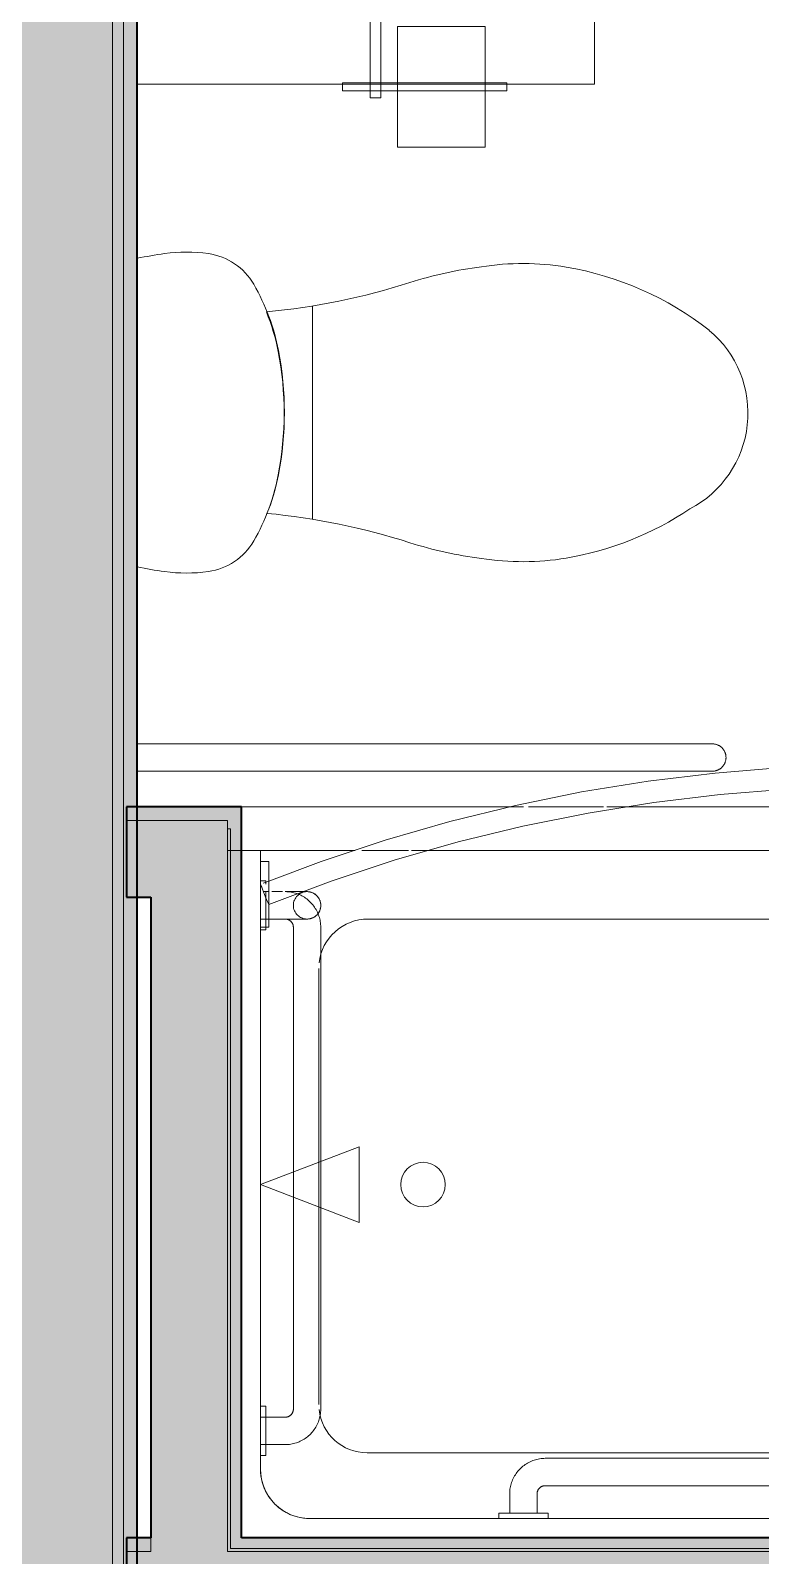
# Model space of a CAD drawing. Header units: inches. Extents: x 6 to 8416, y -388 to 6104.
# Drawn here: x 6546.5 to 6579.9, y 384.6 to 454.3 of the extents above; entities that cross this region are included whole.
import ezdxf

# ---------------------------------------------------------------- set-up
doc = ezdxf.new("R2010")
doc.units = ezdxf.units.IN
doc.header["$MEASUREMENT"] = 0
doc.linetypes.add('Dash 1_16_', pattern=[48, 24, -24])
doc.linetypes.add('Hidden 1_16_', pattern=[36, 24, -12])
for name, color, linetype, lineweight in [('A-GENM', 13, 'Continuous', 18), ('A-ROOM', 32, 'Continuous', 13), ('A-WALL', 113, 'Continuous', 25), ('A-WALL-PATT', 111, 'Continuous', 35), ('I-WALL', 2, 'Continuous', 25), ('P-SANR-FIXT', 6, 'Continuous', 18), ('Q-SPCQ', 91, 'Continuous', 18)]:
    doc.layers.add(name, color=color, linetype=linetype, lineweight=lineweight)

# ---------------------------------------------------------------- blocks, each defined once
blk = doc.blocks.new('GM BA Shower-Unit-Tub-Prefab-ICC ADA-AM - ICC Type B_ Option A Forward_ 60_W x 32_D-2224287-LEVEL 3 - PLAN Copy 1 Copy 1')
at = {"layer": 'A-GENM'}
blk.add_line((0, 32), (0.625, 32), dxfattribs=at)
blk = doc.blocks.new('PL BA Toilet-Unit-Two Piece-ICC ADA-AM - ICC Type B_ Side Approach_ Swing Up Bar-V477-LEVEL 3 - PLAN Copy 1 Copy 1')
at = {"layer": 'A-GENM', "linetype": 'Hidden 1_16_', "lineweight": 9}
for p, q in [((0, -7.875), (0, -3.125)), ((33, -24), (33, -3.125)), ((0, -20.151), (0, -7.875)), ((0, -20.75), (0, -20.151)), ((0, -24.411), (0, -20.99)), ((33, -24), (48, -24)), ((0, -25.453), (0, -24.553)), ((0, -49.047), (0, -25.453))]:
    blk.add_line(p, q, dxfattribs=at)
blk = doc.blocks.new('z Nested-Shower Surround-Tub-Prefab - Variable-V482-LEVEL 3 - PLAN Copy 1 Copy 1')
at = {"layer": 'A-GENM', "lineweight": 9}
for p, q in [((0.125, 33), (0, 33)), ((0, 33), (0, 0)), ((0, 32), (0, 33)), ((0, 33), (0.125, 33)), ((0.125, 0.125), (0.125, 33)), ((0.125, 33), (0.125, 32)), ((0, 29.875), (0, 32)), ((0.125, 32), (0.125, 29.875)), ((0, 0.625), (0, 29.875)), ((0.125, 29.875), (0.125, 0.625)), ((0, 0), (0, 0.625)), ((0, 0), (60, 0)), ((59.375, 0), (0, 0)), ((0.125, 0.625), (0.125, 0.312)), ((59.875, 0.125), (0.125, 0.125)), ((0.312, 0.125), (47.483, 0.125))]:
    blk.add_line(p, q, dxfattribs=at)
at = {"layer": 'A-GENM'}
for p, q in [((1.5, 32), (0, 32)), ((0, 32), (0, 0)), ((0, 29.875), (0, 32)), ((0.246, 32), (0.625, 32)), ((0.625, 32), (1.5, 32)), ((1.5, 32), (5.826, 32)), ((1.5, 30.75), (1.5, 32)), ((1.5, 30.75), (1.5, 32)), ((1.5, 32), (1.5, 30.75)), ((6.125, 32), (8.252, 32)), ((8.398, 32), (9.275, 32)), ((9.275, 32), (24.75, 32)), ((1.5, 30), (1.5, 30.75)), ((1.5, 29.25), (1.5, 30.75)), ((1.5, 30.75), (1.5, 30)), ((0, 0.625), (0, 29.875)), ((1.5, 3.75), (1.5, 29.25)), ((1.5, 5.942), (1.5, 29.058)), ((1.5, 29.058), (1.5, 5.942)), ((53.839, 28.873), (6.409, 28.873)), ((4.159, 26.623), (4.159, 17.771)), ((4.159, 17.771), (4.159, 15.729)), ((4.159, 15.729), (4.159, 6.712)), ((1.5, 3.75), (1.5, 5.058)), ((1.5, 5.058), (1.5, 3.75)), ((53.877, 4.5), (6.371, 4.5)), ((56.25, 1.5), (3.75, 1.5)), ((56.25, 1.5), (3.75, 1.5)), ((3.75, 1.5), (56.25, 1.5)), ((0, 0), (0, 0.625)), ((0, 0), (60, 0)), ((59.375, 0), (0, 0))]:
    blk.add_line(p, q, dxfattribs=at)
blk.add_circle((8.92, 16.75), 1.016, dxfattribs=at)
for centre, radius, start, end in [((6.409, 26.623), 2.25, 90, 173.7582), ((6.371, 6.712), 2.212, 186.09767, 270), ((3.75, 3.75), 2.25, 180, 195), ((3.75, 3.75), 2.25, 180, 270), ((3.75, 3.75), 2.25, 180, 195), ((3.75, 3.75), 2.25, 195, 200.02868), ((3.75, 3.75), 2.25, 195, 200.02868), ((3.75, 3.75), 2.25, 200.02868, 204.97132), ((3.75, 3.75), 2.25, 200.02868, 204.97132), ((3.75, 3.75), 2.25, 204.97132, 210), ((3.75, 3.75), 2.25, 204.97132, 210), ((3.75, 3.75), 2.25, 210, 225), ((3.75, 3.75), 2.25, 210, 225), ((3.75, 3.75), 2.25, 225, 240), ((3.75, 3.75), 2.25, 225, 240), ((3.75, 3.75), 2.25, 240, 245.02868), ((3.75, 3.75), 2.25, 240, 245.02868), ((3.75, 3.75), 2.25, 245.02868, 249.97132), ((3.75, 3.75), 2.25, 245.02868, 249.97132), ((3.75, 3.75), 2.25, 249.97132, 255), ((3.75, 3.75), 2.25, 249.97132, 255), ((3.75, 3.75), 2.25, 255, 270), ((3.75, 3.75), 2.25, 255, 270)]:
    blk.add_arc(centre, radius, start, end, dxfattribs=at)
blk = doc.blocks.new('z Nested-Shower Grab Bars - Variable-V483-LEVEL 3 - PLAN Copy 1 Copy 1')
at = {"layer": 'A-GENM', "linetype": 'Dash 1_16_', "lineweight": 9}
for p, q in [((0.245, 29.125), (0, 29.125)), ((0, 29.125), (0, 28.974)), ((0, 29.125), (0, 28.974)), ((0.245, 29.125), (0, 29.125)), ((0, 29.125), (0, 28.974)), ((0, 29.125), (0, 28.974)), ((0, 28.795), (0, 28.563)), ((0, 28.795), (0, 28.563)), ((0, 28.795), (0, 28.563)), ((0, 28.795), (0, 28.563)), ((0, 28.625), (0, 28.604)), ((0, 28.625), (0, 28.604)), ((0, 28.604), (0, 28.541)), ((0, 28.604), (0, 28.541)), ((0.375, 28.625), (0.154, 28.625)), ((0.25, 29.087), (0.25, 29.125)), ((0.25, 29.087), (0.25, 29.125)), ((0.25, 29.087), (0.25, 29.125)), ((0.25, 29.087), (0.25, 29.125)), ((0.25, 28.974), (0.25, 29.087)), ((0.25, 28.974), (0.25, 29.087)), ((0.25, 28.974), (0.25, 29.087)), ((0.25, 28.974), (0.25, 29.087)), ((0.25, 28.625), (0.25, 28.442)), ((0.25, 28.625), (0.25, 28.442)), ((1.004, 28.625), (0.515, 28.625)), ((1.004, 28.625), (0.515, 28.625)), ((1.143, 28.625), (1.125, 28.625)), ((1.125, 28.625), (1.165, 28.625)), ((1.208, 28.623), (1.143, 28.625)), ((1.165, 28.625), (1.205, 28.625)), ((1.205, 28.625), (1.245, 28.625)), ((1.272, 28.618), (1.208, 28.623)), ((1.245, 28.625), (1.284, 28.625)), ((1.337, 28.611), (1.272, 28.618)), ((1.284, 28.625), (1.324, 28.625)), ((1.324, 28.625), (1.363, 28.625)), ((1.401, 28.601), (1.337, 28.611)), ((1.363, 28.625), (1.401, 28.625)), ((1.401, 28.625), (1.44, 28.625)), ((1.465, 28.589), (1.401, 28.601)), ((1.44, 28.625), (1.477, 28.625)), ((1.528, 28.574), (1.465, 28.589)), ((1.477, 28.625), (1.514, 28.625)), ((1.514, 28.625), (1.551, 28.625)), ((1.591, 28.557), (1.528, 28.574)), ((1.653, 28.537), (1.591, 28.557)), ((1.622, 28.625), (1.656, 28.625)), ((1.656, 28.625), (1.69, 28.625)), ((1.69, 28.625), (1.722, 28.625)), ((1.722, 28.625), (1.754, 28.625)), ((1.754, 28.625), (1.784, 28.625)), ((1.784, 28.625), (1.814, 28.625)), ((1.814, 28.625), (1.842, 28.625)), ((1.842, 28.625), (1.87, 28.625)), ((1.87, 28.625), (1.896, 28.625)), ((1.896, 28.625), (1.921, 28.625)), ((1.921, 28.625), (1.944, 28.625)), ((1.944, 28.625), (1.966, 28.625)), ((2.057, 28.625), (2.071, 28.625)), ((2.071, 28.625), (2.083, 28.625)), ((2.083, 28.625), (2.094, 28.625)), ((2.094, 28.625), (2.103, 28.625)), ((2.103, 28.625), (2.11, 28.625)), ((2.11, 28.625), (2.116, 28.625)), ((2.116, 28.625), (2.121, 28.625)), ((2.121, 28.625), (2.124, 28.625)), ((2.124, 28.625), (2.125, 28.625)), ((2.125, 28.625), (2.15, 28.625)), ((2.15, 28.625), (2.175, 28.623)), ((2.175, 28.623), (2.2, 28.621)), ((2.2, 28.621), (2.225, 28.617)), ((2.225, 28.617), (2.249, 28.613)), ((2.249, 28.613), (2.274, 28.607)), ((2.274, 28.607), (2.298, 28.601)), ((2.298, 28.601), (2.322, 28.593)), ((2.322, 28.593), (2.345, 28.585)), ((2.345, 28.585), (2.368, 28.576)), ((2.368, 28.576), (2.391, 28.565)), ((2.391, 28.565), (2.414, 28.554)), ((2.414, 28.554), (2.436, 28.542)), ((0, 28.541), (0, 27.838)), ((0, 28.541), (0, 28.442)), ((0, 28.503), (0, 28.113)), ((0, 28.503), (0, 28.113)), ((0, 28.503), (0, 28.113)), ((0, 28.442), (0, 28.313)), ((0, 28.313), (0, 28.162)), ((0, 28.162), (0, 28)), ((0, 28), (0, 27.749)), ((0, 28), (0, 27.838)), ((0, 28), (0, 27.749)), ((0, 28), (0, 27.749)), ((0.25, 28.442), (0.25, 28.313)), ((0.25, 28.442), (0.25, 28.313)), ((0.25, 28.313), (0.25, 28)), ((0.25, 28.313), (0.25, 28.162)), ((0.25, 28.113), (0.25, 28.291)), ((0.25, 28.162), (0.25, 28)), ((0.25, 28), (0.25, 27.838)), ((0.25, 28), (0.25, 27.838)), ((0.25, 27.749), (0.25, 27.991)), ((1.714, 28.515), (1.653, 28.537)), ((1.774, 28.49), (1.714, 28.515)), ((1.833, 28.463), (1.774, 28.49)), ((1.891, 28.433), (1.833, 28.463)), ((1.948, 28.401), (1.891, 28.433)), ((2.003, 28.367), (1.948, 28.401)), ((2.057, 28.331), (2.003, 28.367)), ((2.109, 28.293), (2.057, 28.331)), ((2.303, 28.119), (2.257, 28.166)), ((2.347, 28.072), (2.303, 28.119)), ((2.389, 28.022), (2.347, 28.072)), ((2.428, 27.97), (2.389, 28.022)), ((2.466, 27.918), (2.428, 27.97)), ((2.436, 28.542), (2.457, 28.53)), ((2.457, 28.53), (2.478, 28.516)), ((2.502, 27.863), (2.466, 27.918)), ((2.478, 28.516), (2.498, 28.501)), ((2.498, 28.501), (2.518, 28.486)), ((2.535, 27.807), (2.502, 27.863)), ((2.518, 28.486), (2.537, 28.47)), ((2.537, 28.47), (2.556, 28.453)), ((2.556, 28.453), (2.573, 28.435)), ((2.573, 28.435), (2.59, 28.417)), ((2.59, 28.417), (2.607, 28.398)), ((2.607, 28.398), (2.622, 28.379)), ((2.622, 28.379), (2.637, 28.358)), ((2.637, 28.358), (2.651, 28.338)), ((2.651, 28.338), (2.664, 28.316)), ((2.664, 28.316), (2.676, 28.295)), ((2.676, 28.295), (2.688, 28.272)), ((2.688, 28.272), (2.698, 28.25)), ((2.698, 28.25), (2.708, 28.226)), ((2.708, 28.226), (2.716, 28.203)), ((2.716, 28.203), (2.724, 28.179)), ((2.724, 28.179), (2.73, 28.155)), ((2.734, 27.858), (2.727, 27.834)), ((2.73, 28.155), (2.736, 28.131)), ((2.739, 27.882), (2.734, 27.858)), ((2.736, 28.131), (2.741, 28.106)), ((2.743, 27.907), (2.739, 27.882)), ((2.741, 28.106), (2.745, 28.082)), ((2.746, 27.932), (2.743, 27.907)), ((2.745, 28.082), (2.747, 28.057)), ((2.749, 27.957), (2.746, 27.932)), ((2.747, 28.057), (2.749, 28.032)), ((2.749, 28.032), (2.75, 28.007)), ((2.75, 27.982), (2.749, 27.957)), ((2.75, 28.007), (2.75, 27.982)), ((0, 27.838), (0, 27.688)), ((0, 27.838), (0, 27.688)), ((0, 27.709), (0, 27.438)), ((0, 27.709), (0, 27.438)), ((0, 27.709), (0, 27.438)), ((0, 27.688), (0, 27.558)), ((0, 27.688), (0, 27.558)), ((0, 27.558), (0, 27.459)), ((0, 27.558), (0, 27.459)), ((0, 27.459), (0, 27.396)), ((0, 27.459), (0, 27.396)), ((0, 27.438), (0, 27.205)), ((0, 27.438), (0, 27.205)), ((0, 27.438), (0, 27.205)), ((0, 27.438), (0, 27.205)), ((0, 27.396), (0, 27.375)), ((0, 27.396), (0, 27.375)), ((0, 27.375), (1.125, 27.375)), ((0, 27.205), (0, 27.026)), ((0, 27.205), (0, 27.026)), ((0, 27.205), (0, 27.026)), ((0, 27.205), (0, 27.026)), ((0.25, 27.838), (0.25, 27.688)), ((0.25, 27.838), (0.25, 27.688)), ((0.25, 26.875), (0.25, 27.709)), ((0.25, 27.688), (0.25, 27.375)), ((0.25, 27.688), (0.25, 27.375)), ((0.25, 26.875), (0.25, 27.687)), ((0.25, 26.875), (0.25, 27.687)), ((0.25, 26.875), (0.25, 27.438)), ((0.25, 27.375), (1.125, 27.375)), ((1.972, 27.375), (1.95, 27.375)), ((1.993, 27.375), (1.972, 27.375)), ((2.012, 27.375), (1.993, 27.375)), ((2.03, 27.375), (2.012, 27.375)), ((2.046, 27.375), (2.03, 27.375)), ((2.061, 27.375), (2.046, 27.375)), ((2.074, 27.375), (2.061, 27.375)), ((2.086, 27.375), (2.074, 27.375)), ((2.096, 27.375), (2.086, 27.375)), ((2.105, 27.375), (2.096, 27.375)), ((2.112, 27.375), (2.105, 27.375)), ((2.118, 27.375), (2.112, 27.375)), ((2.122, 27.375), (2.118, 27.375)), ((2.124, 27.375), (2.122, 27.375)), ((2.125, 27.375), (2.124, 27.375)), ((2.138, 27.375), (2.125, 27.375)), ((2.163, 27.376), (2.138, 27.375)), ((2.188, 27.378), (2.163, 27.376)), ((2.213, 27.381), (2.188, 27.378)), ((2.238, 27.385), (2.213, 27.381)), ((2.262, 27.39), (2.238, 27.385)), ((2.287, 27.396), (2.262, 27.39)), ((2.311, 27.403), (2.287, 27.396)), ((2.334, 27.411), (2.311, 27.403)), ((2.358, 27.42), (2.334, 27.411)), ((2.381, 27.43), (2.358, 27.42)), ((2.403, 27.44), (2.381, 27.43)), ((2.426, 27.452), (2.403, 27.44)), ((2.447, 27.464), (2.426, 27.452)), ((2.468, 27.478), (2.447, 27.464)), ((2.489, 27.492), (2.468, 27.478)), ((2.509, 27.507), (2.489, 27.492)), ((2.528, 27.523), (2.509, 27.507)), ((2.547, 27.539), (2.528, 27.523)), ((2.566, 27.75), (2.535, 27.807)), ((2.565, 27.556), (2.547, 27.539)), ((2.583, 27.574), (2.565, 27.556)), ((2.595, 27.692), (2.566, 27.75)), ((2.599, 27.593), (2.583, 27.574)), ((2.622, 27.633), (2.595, 27.692)), ((2.615, 27.612), (2.599, 27.593)), ((2.63, 27.632), (2.615, 27.612)), ((2.646, 27.572), (2.622, 27.633)), ((2.645, 27.653), (2.63, 27.632)), ((2.658, 27.674), (2.645, 27.653)), ((2.671, 27.695), (2.658, 27.674)), ((2.682, 27.717), (2.671, 27.695)), ((2.693, 27.74), (2.682, 27.717)), ((2.703, 27.763), (2.693, 27.74)), ((2.712, 27.786), (2.703, 27.763)), ((2.72, 27.81), (2.712, 27.786)), ((2.727, 27.834), (2.72, 27.81)), ((0, 27.026), (0, 26.913)), ((0, 27.026), (0, 26.913)), ((0, 27.026), (0, 26.913)), ((0, 27.026), (0, 26.913)), ((0, 26.913), (0, 26.875)), ((0, 26.913), (0, 26.875)), ((0, 26.913), (0, 26.875)), ((0, 26.913), (0, 26.875)), ((0, 26.875), (0.25, 26.875)), ((0, 26.875), (0.25, 26.875)), ((1.5, 27), (1.5, 15.826)), ((2.75, 16.306), (2.75, 27)), ((2.75, 14.194), (2.75, 16.306)), ((1.5, 15.826), (1.5, 14.674)), ((1.5, 14.674), (1.5, 5)), ((2.75, 5), (2.75, 14.194)), ((0.25, 5.125), (0, 5.125)), ((0, 5.125), (0, 5.087)), ((0, 5.125), (0, 5.087)), ((0, 5.087), (0, 4.974)), ((0, 5.087), (0, 4.974)), ((0, 4.974), (0, 4.795)), ((0, 4.974), (0, 4.795)), ((0.25, 2.875), (0.25, 5.125)), ((0.25, 4.563), (0.25, 5.125)), ((0, 4.795), (0, 4.563)), ((0, 4.795), (0, 4.563)), ((1.125, 4.625), (0, 4.625)), ((0, 4.625), (0, 4.604)), ((0, 4.625), (0, 4.604)), ((0, 4.604), (0, 4.541)), ((0, 4.604), (0, 4.541)), ((0, 4.563), (0, 4.291)), ((0, 4.541), (0, 4.442)), ((0, 4.541), (0, 4.442)), ((0, 4.442), (0, 3.846)), ((0, 4.442), (0, 4.313)), ((0, 4.313), (0, 4.162)), ((0, 4.291), (0, 4)), ((0, 4.162), (0, 4)), ((0, 4), (0, 3.709)), ((0, 4), (0, 3.709)), ((0, 4), (0, 3.838)), ((0, 3.846), (0, 3.838)), ((0, 3.838), (0, 3.558)), ((0, 3.838), (0, 3.688)), ((0, 3.709), (0, 3.438)), ((0, 3.688), (0, 3.558)), ((0, 3.558), (0, 3.459)), ((0, 3.558), (0, 3.459)), ((0.25, 3.709), (0.25, 4)), ((0, 3.459), (0, 3.396)), ((0, 3.459), (0, 3.396)), ((0, 3.438), (0, 3.205)), ((0, 3.438), (0, 3.205)), ((0, 3.396), (0, 3.375)), ((0, 3.396), (0, 3.375)), ((0, 3.375), (1.125, 3.375)), ((0, 3.205), (0, 3.026)), ((0, 3.205), (0, 3.026)), ((0, 3.026), (0, 2.913)), ((0, 3.026), (0, 2.913)), ((0, 2.913), (0, 2.875)), ((0, 2.913), (0, 2.875)), ((0, 2.875), (0.25, 2.875)), ((0.25, 2.875), (0.25, 3.438)), ((35, 2.75), (13, 2.75)), ((35, 2.75), (13, 2.75)), ((13, 1.5), (35, 1.5)), ((13, 1.5), (35, 1.5)), ((11.375, 1.125), (11.375, 0.25)), ((11.375, 1.125), (11.375, 0.25)), ((12.625, 0.25), (12.625, 1.125)), ((12.625, 0.25), (12.625, 1.125)), ((10.875, 0.25), (10.875, 0)), ((11.687, 0.25), (10.875, 0.25)), ((11.687, 0.25), (10.875, 0.25)), ((10.875, 0.25), (10.875, 0)), ((13.125, 0.25), (10.875, 0.25)), ((11.687, 0.25), (10.875, 0.25)), ((10.875, 0), (10.913, 0)), ((10.875, 0), (10.913, 0)), ((10.875, 0), (10.913, 0)), ((10.875, 0), (10.913, 0)), ((10.913, 0), (11.026, 0)), ((10.913, 0), (11.026, 0)), ((10.913, 0), (11.026, 0)), ((10.913, 0), (11.026, 0)), ((11.026, 0), (11.205, 0)), ((11.026, 0), (11.205, 0)), ((11.026, 0), (11.205, 0)), ((11.026, 0), (11.205, 0)), ((11.205, 0), (11.438, 0)), ((11.205, 0), (11.438, 0)), ((11.205, 0), (11.438, 0)), ((11.205, 0), (11.438, 0)), ((11.375, 0.25), (11.688, 0.25)), ((11.375, 0.25), (11.688, 0.25)), ((11.375, 0.25), (11.688, 0.25)), ((11.375, 0.25), (12.625, 0.25)), ((11.438, 0), (11.709, 0)), ((11.438, 0), (11.709, 0)), ((11.438, 0), (11.709, 0)), ((11.438, 0), (11.709, 0)), ((11.688, 0.25), (12.313, 0.25)), ((11.688, 0.25), (11.838, 0.25)), ((11.688, 0.25), (11.838, 0.25)), ((11.709, 0), (12, 0)), ((11.709, 0), (12, 0)), ((11.709, 0), (12, 0)), ((11.709, 0), (12, 0)), ((11.838, 0.25), (12, 0.25)), ((11.838, 0.25), (12, 0.25)), ((12, 0.25), (12.162, 0.25)), ((12, 0.25), (12.162, 0.25)), ((12, 0), (12.291, 0)), ((12, 0), (12.291, 0)), ((12, 0), (12.291, 0)), ((12, 0), (12.291, 0)), ((12.162, 0.25), (12.313, 0.25)), ((12.162, 0.25), (12.313, 0.25)), ((12.291, 0.25), (12.241, 0.25)), ((12.291, 0.25), (12.241, 0.25)), ((12.291, 0.25), (12.241, 0.25)), ((12.291, 0), (12.563, 0)), ((12.291, 0), (12.563, 0)), ((12.291, 0), (12.563, 0)), ((12.291, 0), (12.563, 0)), ((13.125, 0.25), (12.313, 0.25)), ((13.125, 0.25), (12.313, 0.25)), ((12.313, 0.25), (12.625, 0.25)), ((12.313, 0.25), (12.625, 0.25)), ((13.125, 0.25), (12.313, 0.25)), ((12.313, 0.25), (12.625, 0.25)), ((12.563, 0), (12.795, 0)), ((12.563, 0), (12.795, 0)), ((12.563, 0), (12.795, 0)), ((12.563, 0), (12.795, 0)), ((12.795, 0), (12.974, 0)), ((12.795, 0), (12.974, 0)), ((12.795, 0), (12.974, 0)), ((12.795, 0), (12.974, 0)), ((12.974, 0), (13.087, 0)), ((12.974, 0), (13.087, 0)), ((12.974, 0), (13.087, 0)), ((12.974, 0), (13.087, 0)), ((13.087, 0), (13.125, 0)), ((13.087, 0), (13.125, 0)), ((13.087, 0), (13.125, 0)), ((13.087, 0), (13.125, 0)), ((13.125, 0), (13.125, 0.25)), ((13.125, 0), (13.125, 0.25))]:
    blk.add_line(p, q, dxfattribs=at)
at = {"layer": 'A-GENM', "linetype": 'Dash 1_16_', "lineweight": 9, "flags": 128}
for points in [[(1.551, 28.625), (1.587, 28.625), (1.622, 28.625)], [(1.966, 28.625), (1.987, 28.625), (2.007, 28.625), (2.025, 28.625), (2.042, 28.625), (2.057, 28.625)], [(2.257, 28.166), (2.21, 28.21), (2.16, 28.252), (2.109, 28.293)], [(1.125, 27.375), (1.14, 27.375), (1.155, 27.374), (1.17, 27.372), (1.185, 27.37), (1.2, 27.368), (1.214, 27.364), (1.229, 27.36), (1.243, 27.356), (1.257, 27.351), (1.271, 27.345), (1.285, 27.339), (1.298, 27.333), (1.311, 27.325), (1.324, 27.318), (1.337, 27.31), (1.349, 27.301), (1.361, 27.292), (1.372, 27.282), (1.383, 27.272), (1.394, 27.261), (1.404, 27.25), (1.414, 27.239), (1.423, 27.227), (1.432, 27.215), (1.441, 27.203), (1.448, 27.19), (1.456, 27.177), (1.463, 27.163), (1.469, 27.15), (1.475, 27.136), (1.48, 27.122), (1.484, 27.108), (1.488, 27.093), (1.492, 27.078), (1.495, 27.064), (1.497, 27.049), (1.498, 27.034), (1.5, 27.019), (1.5, 27.004), (1.5, 27)], [(1.95, 27.375), (1.927, 27.375), (1.903, 27.375), (1.877, 27.375), (1.85, 27.375), (1.822, 27.375), (1.792, 27.375), (1.762, 27.375), (1.731, 27.375), (1.699, 27.375), (1.665, 27.375), (1.631, 27.375), (1.596, 27.375), (1.561, 27.375), (1.524, 27.375), (1.487, 27.375), (1.45, 27.375), (1.412, 27.375), (1.373, 27.375), (1.334, 27.375), (1.295, 27.375), (1.255, 27.375), (1.216, 27.375), (1.176, 27.375), (1.136, 27.375), (1.125, 27.375)], [(2.75, 27), (2.749, 27.065), (2.745, 27.13), (2.738, 27.195), (2.729, 27.259), (2.718, 27.323), (2.703, 27.386), (2.687, 27.449), (2.668, 27.511), (2.646, 27.572)], [(1.5, 5), (1.5, 4.985), (1.499, 4.97), (1.497, 4.955), (1.495, 4.94), (1.493, 4.925), (1.489, 4.911), (1.485, 4.896), (1.481, 4.882), (1.476, 4.868), (1.47, 4.854), (1.464, 4.84), (1.458, 4.827), (1.45, 4.814), (1.443, 4.801), (1.435, 4.788), (1.426, 4.776), (1.417, 4.764), (1.407, 4.753), (1.397, 4.742), (1.386, 4.731), (1.375, 4.721), (1.364, 4.711), (1.352, 4.702), (1.34, 4.693), (1.328, 4.684), (1.315, 4.677), (1.302, 4.669), (1.288, 4.662), (1.275, 4.656), (1.261, 4.65), (1.247, 4.645), (1.233, 4.641), (1.218, 4.637), (1.203, 4.633), (1.189, 4.63), (1.174, 4.628), (1.159, 4.627), (1.144, 4.625), (1.129, 4.625), (1.125, 4.625)], [(1.125, 3.375), (1.19, 3.376), (1.255, 3.38), (1.32, 3.387), (1.384, 3.396), (1.448, 3.407), (1.511, 3.422), (1.574, 3.438), (1.636, 3.457), (1.697, 3.479), (1.758, 3.503), (1.817, 3.53), (1.875, 3.559), (1.932, 3.59), (1.988, 3.623), (2.043, 3.659), (2.095, 3.697), (2.147, 3.736), (2.197, 3.778), (2.244, 3.822), (2.291, 3.868), (2.335, 3.915), (2.377, 3.965), (2.418, 4.016), (2.456, 4.068), (2.492, 4.122), (2.526, 4.177), (2.558, 4.234), (2.588, 4.292), (2.615, 4.351), (2.64, 4.411), (2.662, 4.472), (2.682, 4.534), (2.699, 4.597), (2.714, 4.66), (2.726, 4.724), (2.736, 4.788), (2.743, 4.853), (2.748, 4.917), (2.75, 4.982), (2.75, 5)], [(13, 2.75), (12.935, 2.749), (12.87, 2.745), (12.805, 2.738), (12.741, 2.729), (12.677, 2.718), (12.614, 2.703), (12.551, 2.687), (12.489, 2.668), (12.428, 2.646), (12.367, 2.622), (12.308, 2.595), (12.25, 2.566), (12.193, 2.535), (12.137, 2.502), (12.082, 2.466), (12.03, 2.428), (11.978, 2.389), (11.928, 2.347), (11.881, 2.303), (11.834, 2.257), (11.79, 2.21), (11.748, 2.16), (11.707, 2.109), (11.669, 2.057), (11.633, 2.003), (11.599, 1.948), (11.567, 1.891), (11.537, 1.833), (11.51, 1.774), (11.485, 1.714), (11.463, 1.653), (11.443, 1.591), (11.426, 1.528), (11.411, 1.465), (11.399, 1.401), (11.389, 1.337), (11.382, 1.272), (11.377, 1.208), (11.375, 1.143), (11.375, 1.125)], [(13, 2.75), (12.935, 2.749), (12.87, 2.745), (12.805, 2.738), (12.741, 2.729), (12.677, 2.718), (12.614, 2.703), (12.551, 2.687), (12.489, 2.668), (12.428, 2.646), (12.367, 2.622), (12.308, 2.595), (12.25, 2.566), (12.193, 2.535), (12.137, 2.502), (12.082, 2.466), (12.03, 2.428), (11.978, 2.389), (11.928, 2.347), (11.881, 2.303), (11.834, 2.257), (11.79, 2.21), (11.748, 2.16), (11.707, 2.109), (11.669, 2.057), (11.633, 2.003), (11.599, 1.948), (11.567, 1.891), (11.537, 1.833), (11.51, 1.774), (11.485, 1.714), (11.463, 1.653), (11.443, 1.591), (11.426, 1.528), (11.411, 1.465), (11.399, 1.401), (11.389, 1.337), (11.382, 1.272), (11.377, 1.208), (11.375, 1.143), (11.375, 1.125)], [(12.625, 1.125), (12.625, 1.14), (12.626, 1.155), (12.628, 1.17), (12.63, 1.185), (12.632, 1.2), (12.636, 1.214), (12.64, 1.229), (12.644, 1.243), (12.649, 1.257), (12.655, 1.271), (12.661, 1.285), (12.667, 1.298), (12.675, 1.311), (12.682, 1.324), (12.69, 1.337), (12.699, 1.349), (12.708, 1.361), (12.718, 1.372), (12.728, 1.383), (12.739, 1.394), (12.75, 1.404), (12.761, 1.414), (12.773, 1.423), (12.785, 1.432), (12.797, 1.441), (12.81, 1.448), (12.823, 1.456), (12.837, 1.463), (12.85, 1.469), (12.864, 1.475), (12.878, 1.48), (12.892, 1.484), (12.907, 1.488), (12.922, 1.492), (12.936, 1.495), (12.951, 1.497), (12.966, 1.498), (12.981, 1.5), (12.996, 1.5), (13, 1.5)], [(12.625, 1.125), (12.625, 1.14), (12.626, 1.155), (12.628, 1.17), (12.63, 1.185), (12.632, 1.2), (12.636, 1.214), (12.64, 1.229), (12.644, 1.243), (12.649, 1.257), (12.655, 1.271), (12.661, 1.285), (12.667, 1.298), (12.675, 1.311), (12.682, 1.324), (12.69, 1.337), (12.699, 1.349), (12.708, 1.361), (12.718, 1.372), (12.728, 1.383), (12.739, 1.394), (12.75, 1.404), (12.761, 1.414), (12.773, 1.423), (12.785, 1.432), (12.797, 1.441), (12.81, 1.448), (12.823, 1.456), (12.837, 1.463), (12.85, 1.469), (12.864, 1.475), (12.878, 1.48), (12.892, 1.484), (12.907, 1.488), (12.922, 1.492), (12.936, 1.495), (12.951, 1.497), (12.966, 1.498), (12.981, 1.5), (12.996, 1.5), (13, 1.5)]]:
    blk.add_lwpolyline(points, dxfattribs=at)
at = {"layer": 'A-GENM', "linetype": 'Dash 1_16_', "lineweight": 9}
for start, end in [(90, 270), (270, 90)]:
    blk.add_arc((2.125, 28), 0.625, start, end, dxfattribs=at)
blk = doc.blocks.new('z Nested-Shower Fixtures - Variable-2223344-LEVEL 3 - PLAN Copy 1 Copy 1')
at = {"layer": 'P-SANR-FIXT'}
for p, q in [((0, 0), (4.5, 1.727)), ((4.5, 1.727), (4.5, -1.727)), ((4.5, -1.727), (0, 0))]:
    blk.add_line(p, q, dxfattribs=at)
blk = doc.blocks.new('SE BA Shower Curtain Rod-AM - 1_ Dia__ 76_ AFF-V377-LEVEL 3 - PLAN Copy 1 Copy 1')
at = {"layer": 'Q-SPCQ'}
for p, q in [((0.375, 1.5), (0, 1.5)), ((0, 1.5), (0, 0.75)), ((0, 1.5), (0, -1.5)), ((0.375, -1.5), (0.375, 1.5)), ((0.375, 0.75), (0.375, 1.5)), ((0, 0.75), (0, 0.388)), ((0.375, 0.521), (0.375, 0.75)), ((0, 0.388), (0, 0)), ((0.002, 0.464), (0.095, 0.232)), ((0.002, 0.464), (0.027, 0.402)), ((0.027, 0.402), (0.057, 0.328)), ((0.057, 0.328), (0.095, 0.232)), ((0.095, 0.232), (0.14, 0.12)), ((0.095, 0.232), (0.14, 0.12)), ((0.375, 0.605), (0.128, 0.512)), ((0.14, 0.12), (0.235, -0.12)), ((0.14, 0.12), (0.187, 0)), ((0.187, 0), (0.235, -0.12)), ((0, 0), (0, -0.388)), ((0, -0.388), (0, -0.75)), ((0.235, -0.12), (0.28, -0.232)), ((0.235, -0.12), (0.28, -0.232)), ((0.28, -0.232), (0.373, -0.464)), ((0.28, -0.232), (0.318, -0.328)), ((0.318, -0.328), (0.348, -0.402)), ((0.348, -0.402), (0.373, -0.464)), ((0.375, -0.75), (0.375, -0.391)), ((0, -0.75), (0, -1.5)), ((0.375, -1.5), (0.375, -0.75)), ((0, -1.5), (0.375, -1.5))]:
    blk.add_line(p, q, dxfattribs=at)
at = {"layer": 'Q-SPCQ', "flags": 128}
for points in [[(56.625, 0.604), (54.115, 1.547), (51.191, 2.513), (48.231, 3.362), (45.239, 4.091), (42.221, 4.7), (39.18, 5.189), (36.123, 5.555), (33.053, 5.798), (29.976, 5.919), (26.897, 5.916), (23.82, 5.791), (20.75, 5.542), (17.694, 5.171), (14.654, 4.678), (11.636, 4.063), (8.646, 3.329), (5.687, 2.475), (2.765, 1.504), (0.375, 0.605)], [(0.375, -0.464), (3.218, 0.604), (6.104, 1.558), (9.026, 2.395), (11.978, 3.115), (14.958, 3.716), (17.959, 4.198), (20.976, 4.56), (24.006, 4.8), (27.043, 4.919), (30.083, 4.916), (33.119, 4.792), (36.149, 4.547), (39.166, 4.181), (42.166, 3.694), (45.144, 3.088), (48.096, 2.363), (51.016, 1.52), (53.901, 0.562), (56.625, -0.464)]]:
    blk.add_lwpolyline(points, dxfattribs=at)
blk = doc.blocks.new('z Nested-Toilet-2 Piece - z Nested-Toilet-2 Piece-V485-LEVEL 3 - PLAN Copy 1 Copy 1')
at = {"layer": 'P-SANR-FIXT'}
blk.add_line((-4.871, 11.127), (4.871, 11.127), dxfattribs=at)
for centre, radius, start, end in [((0.025, 26.068), 4.932, 27.57244, 140.06334), ((7.716, 20.256), 14.569, 141.95587, 170.34297), ((-7.716, 20.256), 14.569, 9.65703, 33.75517), ((5.191, 20.738), 11.999, 170.58872, 189.14143), ((-5.191, 20.738), 11.999, 350.85857, 9.41128), ((10.95, 20.977), 17.735, 186.94974, 197.76204), ((-10.95, 20.977), 17.735, 342.23796, 353.05026), ((-35.243, 6.16), 30.776, 5.33071, 17.79837), ((35.243, 6.16), 30.776, 162.20163, 174.62228), ((0, -4.969), 14.81, 78.96223, 101.03777), ((0.023, -4.972), 14.801, 78.99624, 100.93335), ((-1.009, 0.027), 9.713, 100.83777, 119.96347), ((-0.935, 0.044), 9.694, 100.99726, 112.21305), ((1.009, 0.027), 9.713, 60.03653, 79.16223), ((1.014, 0.023), 9.709, 68.3062, 79.11052), ((-4.438, 5.975), 2.848, 119.96347, 172.03653), ((4.438, 5.975), 2.848, 7.96347, 60.03653), ((-0.11, 5.37), 7.218, 172.03653, 187.96347), ((0.11, 5.37), 7.218, 352.03653, 7.96347), ((15.604, 7.568), 23.085, 187.96347, 191.10138), ((-15.604, 7.568), 23.085, 348.89862, 352.03653)]:
    blk.add_arc(centre, radius, start, end, dxfattribs=at)
blk = doc.blocks.new('z Nested-Toilet Grab Bars - z Nested-Toilet Grab Bars-V486-LEVEL 3 - PLAN Copy 1 Copy 1')
at = {"layer": 'A-GENM', "linetype": 'Dash 1_16_', "lineweight": 9}
for p, q in [((-2.875, 26), (-2.875, 3.125)), ((-2.875, 26), (-2.875, 3.125)), ((-1.625, 3.125), (-1.625, 26)), ((-1.625, 3.125), (-1.625, 26))]:
    blk.add_line(p, q, dxfattribs=at)
at = {"layer": 'A-GENM', "linetype": 'Dash 1_16_', "lineweight": 9, "flags": 128}
for points in [[(-2.875, 29.375), (-2.875, 29.4), (-2.873, 29.425), (-2.871, 29.45), (-2.867, 29.475), (-2.863, 29.499), (-2.857, 29.524), (-2.851, 29.548), (-2.843, 29.572), (-2.835, 29.595), (-2.826, 29.618), (-2.815, 29.641), (-2.804, 29.664), (-2.792, 29.686), (-2.78, 29.707), (-2.766, 29.728), (-2.751, 29.748), (-2.736, 29.768), (-2.72, 29.787), (-2.703, 29.806), (-2.685, 29.823), (-2.667, 29.84), (-2.648, 29.857), (-2.629, 29.872), (-2.608, 29.887), (-2.588, 29.901), (-2.566, 29.914), (-2.545, 29.926), (-2.522, 29.938), (-2.5, 29.948), (-2.476, 29.958), (-2.453, 29.966), (-2.429, 29.974), (-2.405, 29.98), (-2.381, 29.986), (-2.356, 29.991), (-2.332, 29.995), (-2.307, 29.997), (-2.282, 29.999), (-2.257, 30), (-2.25, 30)], [(-2.25, 30), (-2.225, 30), (-2.2, 29.998), (-2.175, 29.996), (-2.15, 29.992), (-2.126, 29.988), (-2.101, 29.982), (-2.077, 29.976), (-2.053, 29.968), (-2.03, 29.96), (-2.007, 29.951), (-1.984, 29.94), (-1.961, 29.929), (-1.939, 29.917), (-1.918, 29.905), (-1.897, 29.891), (-1.877, 29.876), (-1.857, 29.861), (-1.838, 29.845), (-1.819, 29.828), (-1.802, 29.81), (-1.785, 29.792), (-1.768, 29.773), (-1.753, 29.754), (-1.738, 29.733), (-1.724, 29.713), (-1.711, 29.691), (-1.699, 29.67), (-1.687, 29.647), (-1.677, 29.625), (-1.667, 29.601), (-1.659, 29.578), (-1.651, 29.554), (-1.645, 29.53), (-1.639, 29.506), (-1.634, 29.481), (-1.63, 29.457), (-1.628, 29.432), (-1.626, 29.407), (-1.625, 29.382), (-1.625, 29.375)], [(-2.875, 29.375), (-2.875, 29.372), (-2.875, 29.364), (-2.875, 29.351), (-2.875, 29.332), (-2.875, 29.308), (-2.875, 29.278), (-2.875, 29.244), (-2.875, 29.204), (-2.875, 29.159), (-2.875, 29.109), (-2.875, 29.054), (-2.875, 28.994), (-2.875, 28.929), (-2.875, 28.859), (-2.875, 28.786), (-2.875, 28.707), (-2.875, 28.624), (-2.875, 28.537), (-2.875, 28.446), (-2.875, 28.351), (-2.875, 28.253), (-2.875, 28.15), (-2.875, 28.045), (-2.875, 27.936), (-2.875, 27.824), (-2.875, 27.708), (-2.875, 27.591), (-2.875, 27.47), (-2.875, 27.348), (-2.875, 27.223), (-2.875, 27.096), (-2.875, 26.968), (-2.875, 26.838), (-2.875, 26.706), (-2.875, 26.574), (-2.875, 26.44), (-2.875, 26.306), (-2.875, 26.171), (-2.875, 26.036), (-2.875, 26)], [(-2.875, 26), (-2.875, 26.135), (-2.875, 26.27), (-2.875, 26.404), (-2.875, 26.538), (-2.875, 26.671), (-2.875, 26.802), (-2.875, 26.933), (-2.875, 27.062), (-2.875, 27.189), (-2.875, 27.314), (-2.875, 27.438), (-2.875, 27.559), (-2.875, 27.677), (-2.875, 27.793), (-2.875, 27.906), (-2.875, 28.016), (-2.875, 28.122), (-2.875, 28.225), (-2.875, 28.325), (-2.875, 28.421), (-2.875, 28.513), (-2.875, 28.601), (-2.875, 28.685), (-2.875, 28.765), (-2.875, 28.84), (-2.875, 28.911), (-2.875, 28.977), (-2.875, 29.038), (-2.875, 29.094), (-2.875, 29.146), (-2.875, 29.192), (-2.875, 29.233), (-2.875, 29.269), (-2.875, 29.3), (-2.875, 29.326), (-2.875, 29.346), (-2.875, 29.361), (-2.875, 29.371), (-2.875, 29.375)], [(-1.625, 29.375), (-1.625, 29.372), (-1.625, 29.364), (-1.625, 29.351), (-1.625, 29.332), (-1.625, 29.308), (-1.625, 29.278), (-1.625, 29.244), (-1.625, 29.204), (-1.625, 29.159), (-1.625, 29.109), (-1.625, 29.054), (-1.625, 28.994), (-1.625, 28.929), (-1.625, 28.859), (-1.625, 28.786), (-1.625, 28.707), (-1.625, 28.624), (-1.625, 28.537), (-1.625, 28.446), (-1.625, 28.351), (-1.625, 28.253), (-1.625, 28.15), (-1.625, 28.045), (-1.625, 27.936), (-1.625, 27.824), (-1.625, 27.708), (-1.625, 27.591), (-1.625, 27.47), (-1.625, 27.348), (-1.625, 27.223), (-1.625, 27.096), (-1.625, 26.968), (-1.625, 26.838), (-1.625, 26.706), (-1.625, 26.574), (-1.625, 26.44), (-1.625, 26.306), (-1.625, 26.171), (-1.625, 26.036), (-1.625, 26)], [(-1.625, 26), (-1.625, 26.135), (-1.625, 26.27), (-1.625, 26.404), (-1.625, 26.538), (-1.625, 26.671), (-1.625, 26.802), (-1.625, 26.933), (-1.625, 27.062), (-1.625, 27.189), (-1.625, 27.314), (-1.625, 27.438), (-1.625, 27.559), (-1.625, 27.677), (-1.625, 27.793), (-1.625, 27.906), (-1.625, 28.016), (-1.625, 28.122), (-1.625, 28.225), (-1.625, 28.325), (-1.625, 28.421), (-1.625, 28.513), (-1.625, 28.601), (-1.625, 28.685), (-1.625, 28.765), (-1.625, 28.84), (-1.625, 28.911), (-1.625, 28.977), (-1.625, 29.038), (-1.625, 29.094), (-1.625, 29.146), (-1.625, 29.192), (-1.625, 29.233), (-1.625, 29.269), (-1.625, 29.3), (-1.625, 29.326), (-1.625, 29.346), (-1.625, 29.361), (-1.625, 29.371), (-1.625, 29.375)]]:
    blk.add_lwpolyline(points, dxfattribs=at)
blk = doc.blocks.new('SE BA Toilet Paper Holder-AM - 6_ W x 4 1_2_ D_ 19_ AFF-V1273-LEVEL 3 - PLAN Copy 1 Copy 1')
at = {"layer": 'Q-SPCQ'}
for p, q in [((-1, 6.75), (-5, 6.75)), ((-5, 6.75), (-5, 1.25)), ((-5, 6.75), (-5, 4.712)), ((-1, 4.712), (-1, 6.75)), ((-1, 1.25), (-1, 6.75)), ((-5, 4.187), (-6, 4.187)), ((-6, 4.187), (-6, 4)), ((-5, 4.154), (-5, 4.594)), ((-5, 3.406), (-5, 4.594)), ((-1, 4.187), (-5, 4.187)), ((-1, 4.594), (-1, 3.406)), ((-1, 4.594), (-1, 4.154)), ((0.25, 4.187), (-1, 4.187)), ((-0.25, 4.5), (-0.25, 0.5)), ((-0.25, 4.5), (0, 4.5)), ((-0.217, 4.5), (0, 4.5)), ((0, 4.5), (0.217, 4.5)), ((0, 4.5), (0.25, 4.5)), ((0.25, 0.5), (0.25, 4.5)), ((1.5, 4.187), (0.25, 4.187)), ((1.5, 4), (1.5, 4.187)), ((-6, 4.162), (-6, 4)), ((-6, 4), (-6, 3.838)), ((-6, 4), (-6, 3.812)), ((-6, 3.812), (-5, 3.812)), ((-5, 4), (-5, 4.154)), ((-5, 3.846), (-5, 4)), ((-5, 3.406), (-5, 3.846)), ((-5, 3.812), (-1, 3.812)), ((-1, 4.154), (-1, 4)), ((-1, 4), (-1, 3.846)), ((-1, 3.846), (-1, 3.406)), ((-1, 3.812), (0.25, 3.812)), ((0.25, 3.812), (1.5, 3.812)), ((1.5, 3.812), (1.5, 4)), ((-5, 3.288), (-5, 1.25)), ((-1, 1.25), (-1, 3.288)), ((-5, 1.25), (-1, 1.25)), ((-0.75, 0.5), (-0.75, 0.25)), ((0, 0.5), (-0.75, 0.5)), ((-0.75, 0.25), (-0.75, 0)), ((0, 0.5), (-0.25, 0.5)), ((0, 0.5), (-0.236, 0.5)), ((0, 0.5), (-0.217, 0.5)), ((0.217, 0.5), (0, 0.5)), ((0.25, 0.5), (0, 0.5)), ((0.236, 0.5), (0, 0.5)), ((0.75, 0.5), (0, 0.5)), ((0.75, 0.25), (0.75, 0.5)), ((0.75, 0), (0.75, 0.25)), ((-0.53, 0), (-0.75, 0)), ((-0.53, 0), (-0.75, 0)), ((0, 0), (-0.53, 0)), ((0, 0), (-0.53, 0)), ((0.53, 0), (0, 0)), ((0.53, 0), (0, 0)), ((0.75, 0), (0.53, 0)), ((0.75, 0), (0.53, 0))]:
    blk.add_line(p, q, dxfattribs=at)

msp = doc.modelspace()

# ---------------------------------------------------------------- hatches: boundary and pattern name
at = {"layer": 'A-WALL-PATT'}
msp.add_hatch(color=10, dxfattribs=at).paths.add_polyline_path([(6550.79033733, 338.68577679), (6550.79033733, 468.18577679), (6550.29033733, 468.18577679), (6550.29033733, 338.68577679)])
at = {"layer": 'A-WALL-PATT', "lineweight": 25}
msp.add_hatch(color=10, dxfattribs=at).paths.add_polyline_path([(6550.79033733, 338.68577679), (6551.41533733, 338.68577679), (6551.41533733, 468.18577679), (6550.79033733, 468.18577679), (6550.79033733, 350.79331081)])
at = {"layer": 'A-WALL-PATT', "transparency": 33554560}
for points in [[(6555.54033733, 418.18577679), (6556.16533733, 418.18577679), (6556.16533733, 418.81077679), (6550.91533733, 418.81077679), (6550.91533733, 418.18577679), (6552.40928685, 418.18577679)], [(6556.16533733, 385.43577679), (6556.16533733, 418.18577679), (6555.54033733, 418.18577679), (6555.54033733, 385.43577679)]]:
    msp.add_hatch(color=10, dxfattribs=at).paths.add_polyline_path(points)
at = {"layer": 'A-WALL-PATT', "lineweight": 25, "transparency": 33554560}
h = msp.add_hatch(color=10, dxfattribs=at)
h.paths.add_polyline_path([(6569.28053685, 384.81077679), (6614.91533733, 384.81077679), (6614.91533733, 385.43577679), (6555.54033733, 385.43577679), (6555.54033733, 384.81077679)])
h.paths.add_polyline_path([(6550.91533733, 384.81077679), (6552.04033733, 384.81077679), (6552.04033733, 385.43577679), (6550.91533733, 385.43577679)])
at = {"layer": 'I-WALL'}
msp.add_hatch(color=10, dxfattribs=at).paths.add_polyline_path([(6550.29033733, 338.68577679), (6550.29033733, 468.18577679), (6544.79033733, 468.18577679), (6544.79033733, 338.68577679)])
at = {"layer": 'I-WALL', "transparency": 33554560}
for points in [[(6555.54033733, 414.68577679), (6555.54033733, 418.18577679), (6550.91533733, 418.18577679), (6550.91533733, 414.68577679), (6552.40928685, 414.68577679)], [(6552.04033733, 384.81077679), (6555.54033733, 384.81077679), (6555.54033733, 414.68577679), (6552.04033733, 414.68577679), (6552.04033733, 385.43577679)], [(6615.54033733, 381.31077679), (6615.54033733, 384.81077679), (6550.91533733, 384.81077679), (6550.91533733, 381.31077679), (6593.92628499, 381.31077679), (6593.92628499, 384.43577679), (6602.67628499, 384.43577679), (6602.67628499, 381.31077679), (6614.91533733, 381.31077679)]]:
    msp.add_hatch(color=10, dxfattribs=at).paths.add_polyline_path(points)

# ---------------------------------------------------------------- linework, layer by layer
at = {"layer": 'A-ROOM', "lineweight": 9, "flags": 128}
msp.add_lwpolyline([(6619.66533733, 338.18577679), (6619.66533733, 338.68577679), (7191.16533733, 338.68577679), (7191.16533733, 394.43577679), (7191.16533733, 398.43577679), (7191.16533733, 398.49858278), (7191.16533733, 483.81077679), (7191.16533733, 485.99858278), (7191.16533733, 532.68577679), (7191.16533733, 623.31077679), (6548.91533733, 623.31077679), (6548.91533733, 495.43577679), (6551.41533733, 495.43577679), (6551.41533733, 468.18577679), (6551.41533733, 411.49858278), (6551.41533733, 406.62297079), (6551.41533733, 338.18577679)], close=True, dxfattribs=at)
at = {"layer": 'A-WALL', "lineweight": 9}
for p, q in [((6550.29033733, 495.43577679), (6550.29033733, 338.68577679)), ((6550.79033733, 495.43577679), (6550.79033733, 338.68577679)), ((6555.54033733, 418.18577679), (6550.91533733, 418.18577679)), ((6555.54033733, 384.81077679), (6555.54033733, 418.18577679)), ((6552.04033733, 384.81077679), (6552.04033733, 385.43577679)), ((6550.91533733, 384.81077679), (6552.04033733, 384.81077679)), ((6555.54033733, 384.81077679), (6615.54033733, 384.81077679))]:
    msp.add_line(p, q, dxfattribs=at)
at = {"layer": 'I-WALL', "lineweight": 35}
for p, q in [((6551.41533733, 338.68577679), (6551.41533733, 495.43577679)), ((6556.16533733, 418.81077679), (6550.91533733, 418.81077679)), ((6550.91533733, 418.81077679), (6550.91533733, 414.68577679)), ((6556.16533733, 385.43577679), (6556.16533733, 418.81077679)), ((6550.91533733, 414.68577679), (6552.04033733, 414.68577679)), ((6552.04033733, 414.68577679), (6552.04033733, 385.43577679)), ((6552.04033733, 385.43577679), (6550.91533733, 385.43577679)), ((6550.91533733, 385.43577679), (6550.91533733, 380.68577679)), ((6614.91533733, 385.43577679), (6556.16533733, 385.43577679))]:
    msp.add_line(p, q, dxfattribs=at)

# ---------------------------------------------------------------- block references
at = {"layer": 'A-GENM', "linetype": 'Dash 1_16_', "lineweight": 9, "rotation": 269.999999999998}
msp.add_blockref('z Nested-Toilet Grab Bars - z Nested-Toilet Grab Bars-V486-LEVEL 3 - PLAN Copy 1 Copy 1', (6548.29033733, 418.81077679), dxfattribs=at)
at = {"layer": 'A-GENM', "lineweight": 9}
msp.add_blockref('z Nested-Shower Surround-Tub-Prefab - Variable-V482-LEVEL 3 - PLAN Copy 1 Copy 1', (6555.54033733, 384.81077679), dxfattribs=at)
at = {"layer": 'A-GENM'}
msp.add_blockref('GM BA Shower-Unit-Tub-Prefab-ICC ADA-AM - ICC Type B_ Option A Forward_ 60_W x 32_D-2224287-LEVEL 3 - PLAN Copy 1 Copy 1', (6555.54033733, 384.81077679), dxfattribs=at)
at = {"layer": 'A-GENM', "linetype": 'Dash 1_16_', "lineweight": 9}
msp.add_blockref('z Nested-Shower Grab Bars - Variable-V483-LEVEL 3 - PLAN Copy 1 Copy 1', (6557.04033733, 386.31077679), dxfattribs=at)
at = {"layer": 'P-SANR-FIXT'}
for name, p, rotation in [('PL BA Toilet-Unit-Two Piece-ICC ADA-AM - ICC Type B_ Side Approach_ Swing Up Bar-V477-LEVEL 3 - PLAN Copy 1 Copy 1', (6548.29033733, 418.81077679), 89.9999999999978), ('z Nested-Toilet-2 Piece - z Nested-Toilet-2 Piece-V485-LEVEL 3 - PLAN Copy 1 Copy 1', (6548.29033733, 436.81077679), 269.9999999999976)]:
    msp.add_blockref(name, p, dxfattribs=dict(at, rotation=rotation))
msp.add_blockref('z Nested-Shower Fixtures - Variable-2223344-LEVEL 3 - PLAN Copy 1 Copy 1', (6557.04033733, 401.56077679), dxfattribs=at)
at = {"layer": 'Q-SPCQ', "rotation": 180}
msp.add_blockref('SE BA Toilet Paper Holder-AM - 6_ W x 4 1_2_ D_ 19_ AFF-V1273-LEVEL 3 - PLAN Copy 1 Copy 1', (6562.29033733, 455.68577679), dxfattribs=at)
at = {"layer": 'Q-SPCQ'}
msp.add_blockref('SE BA Shower Curtain Rod-AM - 1_ Dia__ 76_ AFF-V377-LEVEL 3 - PLAN Copy 1 Copy 1', (6557.04033733, 414.81077679), dxfattribs=at)

doc.saveas('drawing.dxf')
